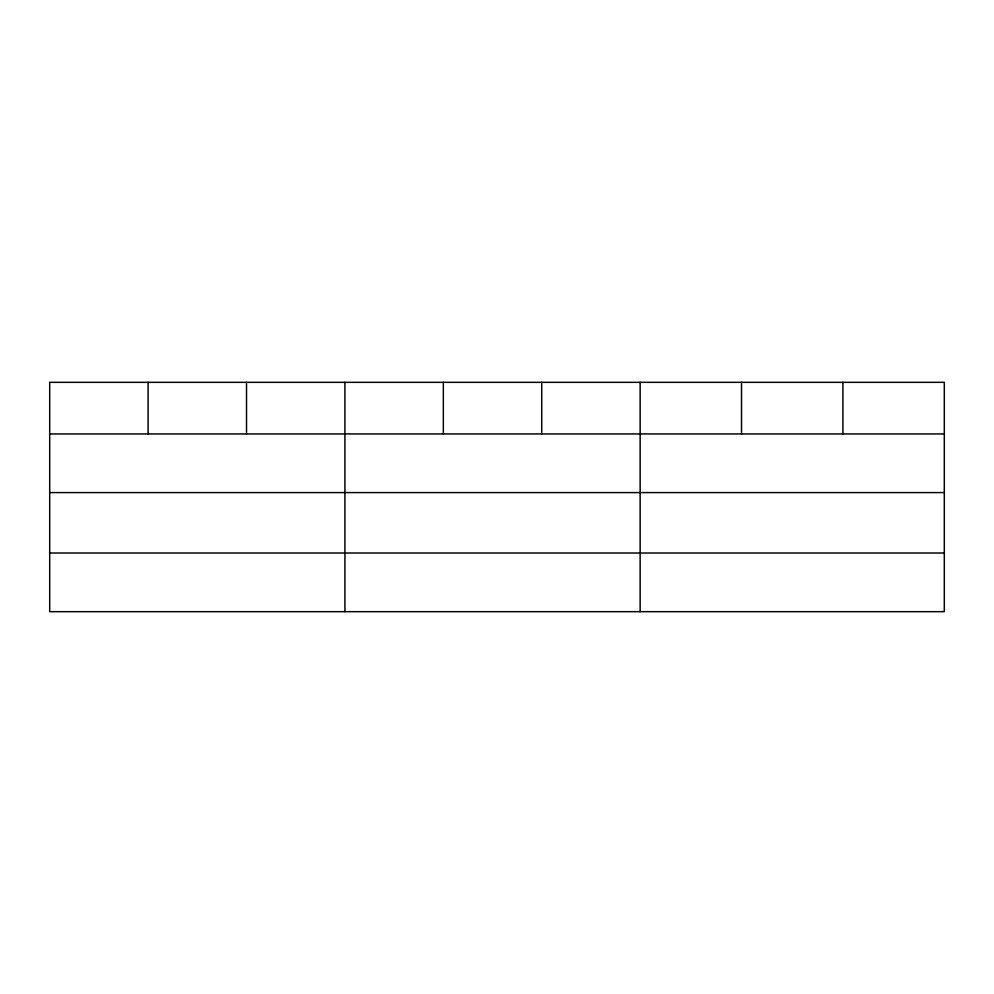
<?xml version="1.0" encoding="UTF-8"?>
<svg xmlns="http://www.w3.org/2000/svg" width="994" height="994" viewBox="0 0 994 994"><rect width="100%" height="100%" fill="white"/><g stroke="black" fill="none" stroke-linecap="round" stroke-linejoin="round"><path stroke-width="1.49" d="M944.3 492.589L944.3 382.33L49.7 382.33L49.7 611.67L944.3 611.67L944.3 492.589L49.7 492.589M49.7 433.943L944.3 433.943M49.7 553.012L944.3 553.012M842.912 382.33L842.912 433.943M741.524 382.33L741.524 433.943M640.136 382.33L640.136 611.67M541.73 382.33L541.73 433.943M443.324 382.33L443.324 433.943M344.918 382.33L344.918 611.67M246.512 382.33L246.512 433.943M148.106 382.33L148.106 433.943"/></g></svg>
